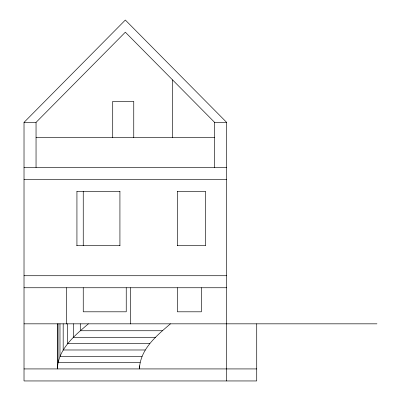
<?xml version="1.0" encoding="UTF-8"?>
<svg xmlns="http://www.w3.org/2000/svg" width="401" height="401" viewBox="0 0 401 401"><rect width="100%" height="100%" fill="white"/><g stroke="black" fill="none" stroke-linecap="round" stroke-linejoin="round"><path stroke-width="0.6" d="M170.455 323.828C156.666 335.597 140.069 349.241 139.468 368.925L139.468 365.792M256.72 323.828L256.72 380.95L24.02 380.95L24.02 122.39L125.338 20.05L226.655 122.39L226.655 380.95M36.045 167.488L36.045 122.39L125.338 32.195L214.63 122.39L214.63 167.488M88.38 323.828C74.591 335.597 57.995 349.241 57.393 368.925L57.393 323.828M24.02 122.39L36.045 122.39M214.63 122.39L226.655 122.39M36.045 137.423L214.63 137.423M24.02 167.488L226.655 167.488M24.02 179.518L226.655 179.518M76.932 191.543L120.009 191.543M177.352 191.543L205.312 191.543M76.756 245.658L120.009 245.658M177.352 245.658L205.312 245.658M24.02 275.723L226.655 275.723M24.02 287.748L226.655 287.748M24.02 323.828L376.98 323.828M162.37 330.74L80.29 330.74L80.29 323.828M155.453 337.356L73.373 337.356L73.373 323.828M149.738 343.672L67.664 343.672L67.664 323.828M145.262 349.983L63.188 349.983L63.188 323.828M142.049 356.299L59.975 356.299L59.975 323.828M140.114 362.609L58.04 362.609L58.04 323.828M24.02 368.925L256.72 368.925M205.312 191.387L205.312 245.738M201.402 287.748L201.402 311.803L177.352 311.803L177.352 287.748M177.352 191.387L177.352 245.738M172.57 79.909L172.57 137.463M133.754 137.538L133.754 101.348L112.711 101.348L112.711 137.538M130.45 287.748L130.45 323.968M126.24 287.748L126.24 311.803L83.248 311.803L83.248 287.748M119.924 191.387L119.924 245.738M83.248 191.387L83.248 245.738M76.932 191.387L76.932 245.738M66.411 287.748L66.411 323.968"/></g></svg>
